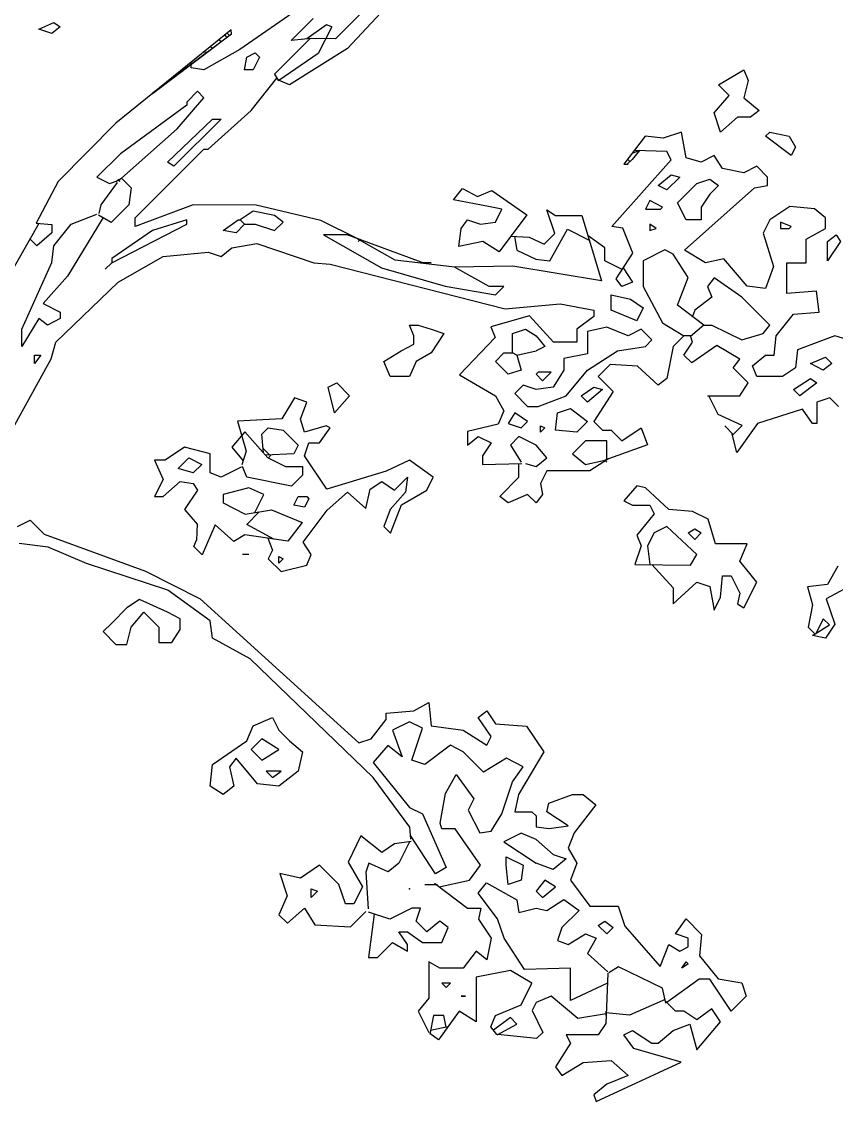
# Model space of a CAD drawing. Header units: millimetres. Extents: x 1211.91 to 1219.54, y 1029.16 to 1038.08.
# Drawn here: x 1216.45 to 1217.454, y 1032.318 to 1033.647 of the extents above; entities that cross this region are included whole.
import ezdxf

# ---------------------------------------------------------------- set-up
doc = ezdxf.new("R2010")
doc.units = ezdxf.units.MM
doc.header["$MEASUREMENT"] = 0
for name, color, linetype in [('Hojas01', 94, 'CONTINUOUS'), ('Hojas02', 62, 'CONTINUOUS'), ('Tronco', 34, 'CONTINUOUS')]:
    doc.layers.add(name, color=color, linetype=linetype)

msp = doc.modelspace()

# ---------------------------------------------------------------- linework, layer by layer
at = {"layer": 'Hojas01', "linetype": 'Continuous'}
for p, q in [((1217.2181, 1033.5061), (1217.192, 1033.4715)), ((1217.2402, 1033.5035), (1217.2181, 1033.5061)), ((1217.2628, 1033.511), (1217.2402, 1033.5035)), ((1217.2684, 1033.4795), (1217.2628, 1033.511)), ((1217.196, 1033.4715), (1217.2019, 1033.4775)), ((1217.2109, 1033.4884), (1217.2019, 1033.4775)), ((1217.2106, 1033.4883), (1217.2032, 1033.4853)), ((1217.2449, 1033.4873), (1217.2055, 1033.4884)), ((1217.2501, 1033.4767), (1217.2449, 1033.4873)), ((1217.287, 1033.4742), (1217.2684, 1033.4795)), ((1217.3029, 1033.4821), (1217.287, 1033.4742)), ((1217.3134, 1033.4663), (1217.3029, 1033.4821)), ((1217.1771, 1033.3949), (1217.2501, 1033.4767)), ((1217.192, 1033.4715), (1217.1973, 1033.4715)), ((1217.1993, 1033.4748), (1217.1973, 1033.4768)), ((1217.3398, 1033.461), (1217.3134, 1033.4663)), ((1217.3557, 1033.4689), (1217.3398, 1033.461)), ((1217.3689, 1033.4557), (1217.3557, 1033.4689)), ((1217.3689, 1033.4451), (1217.3689, 1033.4557)), ((1216.982, 1033.4275), (1216.9932, 1033.4416)), ((1216.9932, 1033.4416), (1217.0117, 1033.4317)), ((1217.0117, 1033.4317), (1217.0294, 1033.4392)), ((1217.0294, 1033.4392), (1217.0724, 1033.4092)), ((1217.2666, 1033.3655), (1217.3529, 1033.4425)), ((1217.3529, 1033.4425), (1217.3689, 1033.4451)), ((1217.0253, 1033.4195), (1216.982, 1033.4275)), ((1217.0415, 1033.4161), (1217.0253, 1033.4195)), ((1217.0336, 1033.4003), (1217.0415, 1033.4161)), ((1217.1067, 1033.3863), (1217.0971, 1033.4152)), ((1217.0971, 1033.4152), (1217.1075, 1033.4082)), ((1217.3961, 1033.4193), (1217.3715, 1033.4029)), ((1217.4266, 1033.4164), (1217.3961, 1033.4193)), ((1217.4402, 1033.4055), (1217.4266, 1033.4164)), ((1216.9914, 1033.3923), (1216.9993, 1033.4029)), ((1216.9993, 1033.4029), (1217.0151, 1033.3976)), ((1217.0151, 1033.3976), (1217.0336, 1033.4003)), ((1217.0724, 1033.4092), (1217.0381, 1033.3638)), ((1217.1075, 1033.4082), (1217.1401, 1033.4082)), ((1217.1401, 1033.4082), (1217.1644, 1033.3279)), ((1217.3715, 1033.4029), (1217.3633, 1033.3865)), ((1217.4402, 1033.3923), (1217.4402, 1033.4055)), ((1216.9886, 1033.3703), (1216.9914, 1033.3923)), ((1217.0937, 1033.3732), (1217.1067, 1033.3863)), ((1217.1007, 1033.3526), (1217.1223, 1033.3916)), ((1217.1223, 1033.3916), (1217.1492, 1033.3781)), ((1217.1906, 1033.3926), (1217.1771, 1033.3949)), ((1217.2028, 1033.362), (1217.1906, 1033.3926)), ((1217.3633, 1033.3865), (1217.3761, 1033.3457)), ((1217.4164, 1033.3791), (1217.4402, 1033.3923)), ((1217.0182, 1033.3762), (1216.9886, 1033.3703)), ((1217.0381, 1033.3638), (1217.0182, 1033.3762)), ((1217.0525, 1033.383), (1217.0753, 1033.3818)), ((1217.0572, 1033.3827), (1217.06, 1033.3658)), ((1217.0753, 1033.3818), (1217.0937, 1033.3732)), ((1217.1682, 1033.3686), (1217.1477, 1033.3834)), ((1217.4164, 1033.3501), (1217.4164, 1033.3791)), ((1217.06, 1033.3658), (1217.0835, 1033.3547)), ((1217.1682, 1033.3527), (1217.1682, 1033.3686)), ((1217.1824, 1033.3304), (1217.2028, 1033.362)), ((1217.2422, 1033.3659), (1217.2158, 1033.3527)), ((1217.2527, 1033.3607), (1217.2422, 1033.3659)), ((1217.2709, 1033.332), (1217.2527, 1033.3607)), ((1217.2923, 1033.3501), (1217.2666, 1033.3655)), ((1217.0835, 1033.3547), (1217.1007, 1033.3526)), ((1217.1899, 1033.3419), (1217.1682, 1033.3527)), ((1217.2158, 1033.3527), (1217.2158, 1033.3211)), ((1217.315, 1033.3551), (1217.2923, 1033.3501)), ((1217.3438, 1033.3212), (1217.315, 1033.3551)), ((1217.3761, 1033.3457), (1217.3662, 1033.3184)), ((1217.3926, 1033.3125), (1217.3926, 1033.3501)), ((1217.3926, 1033.3501), (1217.4164, 1033.3501)), ((1217.1909, 1033.3438), (1217.2026, 1033.3263)), ((1217.2577, 1033.2978), (1217.2709, 1033.332)), ((1217.3029, 1033.3316), (1217.295, 1033.3211)), ((1217.3372, 1033.3079), (1217.3029, 1033.3316)), ((1217.1894, 1033.3211), (1217.1824, 1033.3304)), ((1217.2026, 1033.3263), (1217.1894, 1033.3211)), ((1217.2158, 1033.3211), (1217.2395, 1033.2762)), ((1217.295, 1033.3211), (1217.3002, 1033.3079)), ((1217.3662, 1033.3184), (1217.3438, 1033.3212)), ((1217.3002, 1033.3079), (1217.2791, 1033.292)), ((1217.3715, 1033.2735), (1217.3372, 1033.3079)), ((1217.4293, 1033.3151), (1217.3926, 1033.3125)), ((1217.4322, 1033.2894), (1217.4293, 1033.3151)), ((1217.155, 1033.292), (1217.155, 1033.2841)), ((1217.2902, 1033.2735), (1217.2577, 1033.2978)), ((1217.2791, 1033.292), (1217.2764, 1033.2838)), ((1217.0757, 1033.2848), (1217.0281, 1033.2714)), ((1217.105, 1033.2524), (1217.0757, 1033.2848)), ((1217.155, 1033.2841), (1217.1339, 1033.2683)), ((1217.3794, 1033.2603), (1217.4006, 1033.2867)), ((1217.4006, 1033.2867), (1217.4322, 1033.2894)), ((1217.0281, 1033.2714), (1217.0335, 1033.258)), ((1217.1339, 1033.2683), (1217.1339, 1033.2524)), ((1217.1709, 1033.2709), (1217.1471, 1033.2656)), ((1217.1471, 1033.2656), (1217.1471, 1033.2379)), ((1217.1973, 1033.2603), (1217.1709, 1033.2709)), ((1217.2131, 1033.2683), (1217.1973, 1033.2603)), ((1217.2263, 1033.2551), (1217.2131, 1033.2683)), ((1217.2395, 1033.2762), (1217.2659, 1033.2603)), ((1217.2902, 1033.2735), (1217.2741, 1033.2594)), ((1217.2902, 1033.2735), (1217.3002, 1033.2735)), ((1217.3002, 1033.2735), (1217.3372, 1033.2551)), ((1217.3636, 1033.263), (1217.3715, 1033.2735)), ((1217.0335, 1033.258), (1216.9895, 1033.2123)), ((1217.1339, 1033.2524), (1217.105, 1033.2524)), ((1217.2184, 1033.2471), (1217.2263, 1033.2551)), ((1217.2659, 1033.2603), (1217.2527, 1033.2471)), ((1217.2752, 1033.2603), (1217.2659, 1033.2603)), ((1217.2659, 1033.2366), (1217.2765, 1033.2524)), ((1217.2765, 1033.2524), (1217.2738, 1033.2603)), ((1217.3372, 1033.2551), (1217.3636, 1033.263)), ((1217.3768, 1033.2366), (1217.3794, 1033.2603)), ((1217.4515, 1033.2601), (1217.4057, 1033.2431)), ((1217.4771, 1033.2524), (1217.4515, 1033.2601)), ((1217.1471, 1033.2181), (1217.1841, 1033.2419)), ((1217.1841, 1033.2419), (1217.2184, 1033.2471)), ((1217.2527, 1033.2471), (1217.2448, 1033.2075)), ((1217.3064, 1033.2482), (1217.2757, 1033.2268)), ((1217.3346, 1033.2313), (1217.3064, 1033.2482)), ((1217.4057, 1033.2431), (1217.4032, 1033.2207)), ((1217.1471, 1033.2379), (1217.1181, 1033.2324)), ((1217.1181, 1033.2324), (1217.1181, 1033.2181)), ((1217.1751, 1033.225), (1217.1603, 1033.2102)), ((1217.2085, 1033.2227), (1217.1751, 1033.225)), ((1217.2757, 1033.2268), (1217.2659, 1033.2366)), ((1217.3266, 1033.2207), (1217.3346, 1033.2313)), ((1217.3504, 1033.2234), (1217.3662, 1033.2366)), ((1217.3662, 1033.2366), (1217.3768, 1033.2366)), ((1216.9895, 1033.2123), (1217.0336, 1033.1864)), ((1217.1181, 1033.2181), (1217.1049, 1033.197)), ((1217.1207, 1033.1864), (1217.1471, 1033.2181)), ((1217.2342, 1033.1996), (1217.2085, 1033.2227)), ((1217.3451, 1033.2023), (1217.3266, 1033.2207)), ((1217.3557, 1033.2102), (1217.3504, 1033.2234)), ((1217.4032, 1033.2207), (1217.3874, 1033.2102)), ((1217.0679, 1033.1996), (1217.0574, 1033.1891)), ((1217.0838, 1033.1943), (1217.0679, 1033.1996)), ((1217.1603, 1033.2102), (1217.1788, 1033.1917)), ((1217.2448, 1033.2075), (1217.2342, 1033.1996)), ((1217.3346, 1033.1864), (1217.3451, 1033.2023)), ((1217.3874, 1033.2102), (1217.3557, 1033.2102)), ((1217.0336, 1033.1864), (1217.0442, 1033.1679)), ((1217.0574, 1033.1891), (1217.0732, 1033.1732)), ((1217.1049, 1033.197), (1217.0838, 1033.1943)), ((1217.0864, 1033.1732), (1217.1207, 1033.1864)), ((1217.1788, 1033.1917), (1217.155, 1033.1547)), ((1217.295, 1033.1864), (1217.3346, 1033.1864)), ((1217.3079, 1033.1632), (1217.2967, 1033.1856)), ((1216.786, 1033.1837), (1216.7704, 1033.158)), ((1216.8013, 1033.1785), (1216.786, 1033.1837)), ((1216.7934, 1033.1574), (1216.8013, 1033.1785)), ((1217.0732, 1033.1732), (1217.0864, 1033.1732)), ((1217.4454, 1033.1838), (1217.4296, 1033.1785)), ((1217.4296, 1033.1785), (1217.4296, 1033.1521)), ((1217.456, 1033.1732), (1217.4454, 1033.1838)), ((1217.0442, 1033.1679), (1217.037, 1033.1514)), ((1217.3375, 1033.1497), (1217.3079, 1033.1632)), ((1217.4117, 1033.1698), (1217.3566, 1033.1524)), ((1217.4243, 1033.1521), (1217.4117, 1033.1698)), ((1216.7704, 1033.158), (1216.7161, 1033.1551)), ((1216.7161, 1033.1551), (1216.7266, 1033.118)), ((1216.7461, 1033.1392), (1216.7538, 1033.1468)), ((1216.7538, 1033.1468), (1216.7722, 1033.1442)), ((1216.7986, 1033.1415), (1216.7934, 1033.1574)), ((1216.825, 1033.1495), (1216.7986, 1033.1415)), ((1216.8171, 1033.1283), (1216.8303, 1033.1468)), ((1216.8303, 1033.1468), (1216.825, 1033.1495)), ((1217.037, 1033.1514), (1216.9993, 1033.1425)), ((1217.155, 1033.1547), (1217.1656, 1033.1442)), ((1217.1894, 1033.131), (1217.2131, 1033.1468)), ((1217.2131, 1033.1468), (1217.221, 1033.1258)), ((1217.3161, 1033.1495), (1217.3266, 1033.1389)), ((1217.3256, 1033.1378), (1217.3375, 1033.1497)), ((1217.3566, 1033.1524), (1217.331, 1033.1165)), ((1217.4296, 1033.1521), (1217.4243, 1033.1521)), ((1216.7249, 1033.1421), (1216.7088, 1033.1232)), ((1216.7532, 1033.1101), (1216.7249, 1033.1421)), ((1216.7478, 1033.1162), (1216.7461, 1033.1392)), ((1216.7722, 1033.1442), (1216.7907, 1033.1257)), ((1216.9993, 1033.1425), (1216.9993, 1033.1257)), ((1216.9993, 1033.1257), (1217.0125, 1033.1363)), ((1217.0125, 1033.1363), (1217.0283, 1033.1283)), ((1217.0626, 1033.1363), (1217.0521, 1033.1257)), ((1217.0838, 1033.1257), (1217.0626, 1033.1363)), ((1217.1656, 1033.1442), (1217.1762, 1033.1442)), ((1217.1762, 1033.1442), (1217.1894, 1033.131)), ((1217.331, 1033.1165), (1217.3248, 1033.1408)), ((1216.6508, 1033.1231), (1216.627, 1033.1072)), ((1216.6825, 1033.1151), (1216.6508, 1033.1231)), ((1216.7088, 1033.1232), (1216.7229, 1033.1063)), ((1216.7553, 1033.1136), (1216.7474, 1033.1215)), ((1216.7907, 1033.1257), (1216.7854, 1033.115)), ((1216.7986, 1033.1125), (1216.8039, 1033.1283)), ((1216.8039, 1033.1283), (1216.8171, 1033.1283)), ((1217.0283, 1033.1283), (1217.0178, 1033.1125)), ((1217.0521, 1033.1257), (1217.0653, 1033.1046)), ((1217.097, 1033.1099), (1217.0838, 1033.1257)), ((1217.1445, 1033.131), (1217.1286, 1033.1151)), ((1217.1709, 1033.131), (1217.1445, 1033.131)), ((1217.221, 1033.1258), (1217.1682, 1033.1072)), ((1217.1709, 1033.1083), (1217.1709, 1033.131)), ((1216.627, 1033.1072), (1216.6138, 1033.1072)), ((1216.6138, 1033.1072), (1216.6244, 1033.0835)), ((1216.6825, 1033.0914), (1216.6825, 1033.1151)), ((1216.7266, 1033.118), (1216.7213, 1033.1012)), ((1216.7854, 1033.115), (1216.7503, 1033.1134)), ((1216.7576, 1033.1137), (1216.7536, 1033.1097)), ((1216.7538, 1033.1099), (1216.7749, 1033.0993)), ((1216.826, 1033.0715), (1216.7986, 1033.1125)), ((1216.928, 1033.1072), (1216.8991, 1033.0935)), ((1216.957, 1033.0861), (1216.928, 1033.1072)), ((1217.0178, 1033.1125), (1217.0178, 1033.1017)), ((1217.0838, 1033.0993), (1217.097, 1033.1099)), ((1217.1286, 1033.1151), (1217.1445, 1033.1019)), ((1217.1445, 1033.1019), (1217.1682, 1033.1072)), ((1217.173, 1033.1089), (1217.15, 1033.094)), ((1217.1709, 1033.1046), (1217.1682, 1033.1072)), ((1216.7205, 1033.0985), (1216.6957, 1033.0861)), ((1216.7274, 1033.086), (1216.7221, 1033.0993)), ((1216.7749, 1033.0993), (1216.796, 1033.0993)), ((1216.796, 1033.0993), (1216.796, 1033.0887)), ((1216.8991, 1033.0935), (1216.826, 1033.0715)), ((1217.0178, 1033.1017), (1217.0663, 1033.1029)), ((1217.0626, 1033.0861), (1217.0626, 1033.1029)), ((1217.0708, 1033.103), (1217.0838, 1033.0993)), ((1217.097, 1033.094), (1217.089, 1033.0782)), ((1217.15, 1033.094), (1217.097, 1033.094)), ((1216.6244, 1033.0835), (1216.6138, 1033.0623)), ((1216.6244, 1033.0623), (1216.6455, 1033.0808)), ((1216.6455, 1033.0808), (1216.6614, 1033.0782)), ((1216.6957, 1033.0861), (1216.6825, 1033.0914)), ((1216.7825, 1033.0753), (1216.7274, 1033.086)), ((1216.796, 1033.0887), (1216.7825, 1033.0753)), ((1216.8794, 1033.0713), (1216.8937, 1033.0808)), ((1216.8937, 1033.0808), (1216.9095, 1033.0703)), ((1216.9095, 1033.0703), (1216.9254, 1033.0861)), ((1216.9254, 1033.0861), (1216.9227, 1033.0676)), ((1216.9491, 1033.0703), (1216.957, 1033.0861)), ((1217.0389, 1033.0623), (1217.0626, 1033.0861)), ((1216.6666, 1033.0703), (1216.6508, 1033.0465)), ((1216.6614, 1033.0782), (1216.6666, 1033.0703)), ((1216.73, 1033.0729), (1216.6983, 1033.065)), ((1216.7485, 1033.065), (1216.73, 1033.0729)), ((1216.8265, 1033.0454), (1216.8514, 1033.0676)), ((1216.8514, 1033.0676), (1216.8741, 1033.0477)), ((1216.8741, 1033.0477), (1216.8794, 1033.0713)), ((1216.9227, 1033.0676), (1216.9042, 1033.0465)), ((1216.918, 1033.0522), (1216.9491, 1033.0703)), ((1217.089, 1033.0782), (1217.0917, 1033.065)), ((1217.2078, 1033.0755), (1217.192, 1033.0571)), ((1217.2184, 1033.0729), (1217.2078, 1033.0755)), ((1217.2474, 1033.0465), (1217.2184, 1033.0729)), ((1216.6138, 1033.0623), (1216.6244, 1033.0623)), ((1216.6983, 1033.065), (1216.6983, 1033.0544)), ((1216.6983, 1033.0544), (1216.7256, 1033.0408)), ((1216.7373, 1033.0425), (1216.7485, 1033.065)), ((1216.9045, 1033.0172), (1216.918, 1033.0522)), ((1217.0494, 1033.0544), (1217.0389, 1033.0623)), ((1217.0732, 1033.065), (1217.0494, 1033.0544)), ((1217.0838, 1033.0544), (1217.0732, 1033.065)), ((1217.0917, 1033.065), (1217.0838, 1033.0544)), ((1217.192, 1033.0571), (1217.2026, 1033.0518)), ((1216.6508, 1033.0465), (1216.6664, 1033.0283)), ((1216.7256, 1033.0408), (1216.7577, 1033.0458)), ((1216.7274, 1033.028), (1216.7428, 1033.0435)), ((1216.7577, 1033.0458), (1216.7956, 1033.0303)), ((1216.7967, 1033.006), (1216.8265, 1033.0454)), ((1216.9042, 1033.0465), (1216.8963, 1033.0254)), ((1217.2026, 1033.0518), (1217.2237, 1033.0518)), ((1217.229, 1033.0412), (1217.2078, 1033.0148)), ((1217.2237, 1033.0518), (1217.229, 1033.0412)), ((1217.2765, 1033.0439), (1217.2474, 1033.0465)), ((1217.2955, 1033.0344), (1217.2765, 1033.0439)), ((1216.6664, 1033.0283), (1216.6655, 1033.0086)), ((1216.6884, 1033.0275), (1216.6723, 1032.9907)), ((1216.7115, 1033.0069), (1216.6884, 1033.0275)), ((1216.7606, 1033.0099), (1216.7274, 1033.028)), ((1216.7956, 1033.0303), (1216.7779, 1033.0074)), ((1217.3046, 1033.0043), (1217.2955, 1033.0344)), ((1216.725, 1033.015), (1216.7115, 1033.0069)), ((1216.7779, 1033.0074), (1216.725, 1033.015)), ((1216.8963, 1033.0254), (1216.9045, 1033.0172)), ((1217.2078, 1033.0148), (1217.2131, 1033.0016)), ((1217.229, 1033.0175), (1217.221, 1033.0016)), ((1217.2448, 1033.0254), (1217.229, 1033.0175)), ((1217.2818, 1032.9911), (1217.2448, 1033.0254)), ((1216.6623, 1033.0007), (1216.6655, 1033.0086)), ((1216.6723, 1032.9907), (1216.6623, 1033.0007)), ((1216.7532, 1033.011), (1216.759, 1032.9963)), ((1216.8066, 1032.9911), (1216.7967, 1033.006)), ((1217.2131, 1033.0016), (1217.2055, 1032.9788)), ((1217.221, 1033.0016), (1217.2239, 1032.9785)), ((1217.3438, 1033.0043), (1217.3046, 1033.0043)), ((1217.3348, 1032.9829), (1217.3438, 1033.0043)), ((1216.759, 1032.9963), (1216.7538, 1032.9858)), ((1216.7538, 1032.9858), (1216.7696, 1032.9699)), ((1216.8013, 1032.9779), (1216.8066, 1032.9911)), ((1217.2738, 1032.9779), (1217.2818, 1032.9911)), ((1216.7696, 1032.9699), (1216.8013, 1032.9779)), ((1217.2055, 1032.9788), (1217.2738, 1032.9779)), ((1217.2263, 1032.9785), (1217.2527, 1032.95)), ((1217.3557, 1032.9567), (1217.3348, 1032.9829)), ((1217.4552, 1032.9765), (1217.4428, 1032.9541)), ((1217.3108, 1032.9383), (1217.3134, 1032.9647)), ((1217.3134, 1032.9647), (1217.324, 1032.9647)), ((1217.324, 1032.9647), (1217.3346, 1032.9435)), ((1217.2527, 1032.9303), (1217.2818, 1032.9567)), ((1217.2527, 1032.95), (1217.2527, 1032.9303)), ((1217.2818, 1032.9567), (1217.2976, 1032.9515)), ((1217.2976, 1032.9515), (1217.3029, 1032.9224)), ((1217.3398, 1032.9251), (1217.3557, 1032.9567)), ((1217.4428, 1032.9541), (1217.4179, 1032.9513)), ((1217.4179, 1032.9513), (1217.4241, 1032.9289)), ((1217.4692, 1032.9515), (1217.4412, 1032.9362)), ((1217.3029, 1032.9224), (1217.3108, 1032.9383)), ((1217.3346, 1032.9435), (1217.3319, 1032.9303)), ((1217.4412, 1032.9362), (1217.4516, 1032.9053)), ((1217.3319, 1032.9303), (1217.3398, 1032.9251)), ((1217.4241, 1032.9289), (1217.419, 1032.9013)), ((1217.4375, 1032.9119), (1217.4287, 1032.8942)), ((1217.445, 1032.9043), (1217.4375, 1032.9119)), ((1217.419, 1032.9013), (1217.4271, 1032.8933)), ((1217.4241, 1032.8913), (1217.445, 1032.9043)), ((1217.4516, 1032.9053), (1217.4402, 1032.8881)), ((1217.4402, 1032.8881), (1217.4241, 1032.8913)), ((1216.9333, 1032.7983), (1216.9518, 1032.8089)), ((1216.9518, 1032.8089), (1216.9544, 1032.7799)), ((1216.899, 1032.7957), (1216.9333, 1032.7983)), ((1216.899, 1032.7878), (1216.899, 1032.7957)), ((1217.0125, 1032.7904), (1217.023, 1032.7983)), ((1217.0283, 1032.7667), (1217.0125, 1032.7904)), ((1217.023, 1032.7983), (1217.0336, 1032.7825)), ((1216.928, 1032.7851), (1216.9069, 1032.7746)), ((1216.9069, 1032.7746), (1216.9188, 1032.742)), ((1216.9438, 1032.7772), (1216.928, 1032.7851)), ((1216.9306, 1032.7376), (1216.9438, 1032.7772)), ((1216.9544, 1032.7799), (1216.994, 1032.7746)), ((1216.994, 1032.7746), (1217.023, 1032.7561)), ((1217.0336, 1032.7825), (1217.0719, 1032.7797)), ((1217.0719, 1032.7797), (1217.0933, 1032.7479)), ((1217.023, 1032.7561), (1217.0283, 1032.7667)), ((1216.9188, 1032.742), (1216.9012, 1032.7557)), ((1216.9782, 1032.7561), (1216.9465, 1032.7323)), ((1216.994, 1032.7482), (1216.9782, 1032.7561)), ((1217.0191, 1032.7231), (1216.994, 1032.7482)), ((1217.0933, 1032.7479), (1217.0621, 1032.6955)), ((1216.9465, 1032.7323), (1216.9306, 1032.7376)), ((1217.0471, 1032.7401), (1217.0191, 1032.7231)), ((1217.0679, 1032.7297), (1217.0471, 1032.7401)), ((1216.9721, 1032.6968), (1216.9853, 1032.7202)), ((1216.9853, 1032.7202), (1217.0072, 1032.6901)), ((1217.0547, 1032.7112), (1217.0679, 1032.7297)), ((1217.0415, 1032.6716), (1217.0547, 1032.7112)), ((1216.9654, 1032.66), (1216.9721, 1032.6968)), ((1217.0621, 1032.6955), (1217.0574, 1032.6743)), ((1217.0996, 1032.6848), (1217.1286, 1032.6954)), ((1217.1286, 1032.6954), (1217.1418, 1032.6954)), ((1217.1418, 1032.6954), (1217.1573, 1032.6826)), ((1217.0072, 1032.6901), (1217.0001, 1032.676)), ((1217.097, 1032.6743), (1217.0996, 1032.6848)), ((1217.1573, 1032.6826), (1217.1308, 1032.6483)), ((1217.0001, 1032.676), (1217.0146, 1032.6483)), ((1217.0283, 1032.6505), (1217.0415, 1032.6716)), ((1217.0574, 1032.6743), (1217.0785, 1032.6743)), ((1217.0785, 1032.6743), (1217.0838, 1032.669)), ((1217.0838, 1032.669), (1217.0838, 1032.6558)), ((1217.1231, 1032.6568), (1217.097, 1032.6743)), ((1216.9676, 1032.6531), (1216.9654, 1032.66)), ((1216.984, 1032.6531), (1216.9676, 1032.6531)), ((1217.0154, 1032.6085), (1216.984, 1032.6531)), ((1217.0838, 1032.6558), (1217.0999, 1032.6538)), ((1217.0999, 1032.6538), (1217.1231, 1032.6568)), ((1216.8679, 1032.6447), (1216.8524, 1032.6121)), ((1216.8937, 1032.6241), (1216.8679, 1032.6447)), ((1217.0146, 1032.6483), (1217.0283, 1032.6505)), ((1217.1308, 1032.6483), (1217.1234, 1032.6294)), ((1216.9095, 1032.6347), (1216.8937, 1032.6241)), ((1216.9299, 1032.6376), (1216.9095, 1032.6347)), ((1216.928, 1032.6373), (1216.9148, 1032.6109)), ((1217.1234, 1032.6294), (1217.1339, 1032.6109)), ((1216.8171, 1032.6083), (1216.7934, 1032.5924)), ((1216.8409, 1032.5845), (1216.8171, 1032.6083)), ((1216.8524, 1032.6121), (1216.8699, 1032.5819)), ((1216.8778, 1032.6109), (1216.8741, 1032.5999)), ((1216.8741, 1032.5999), (1216.8771, 1032.5547)), ((1216.9016, 1032.6003), (1216.8778, 1032.6109)), ((1216.9148, 1032.6109), (1216.9016, 1032.6003)), ((1217.0019, 1032.5898), (1217.0154, 1032.6085)), ((1217.1339, 1032.6109), (1217.126, 1032.5898)), ((1216.7934, 1032.5924), (1216.7679, 1032.5981)), ((1216.7679, 1032.5981), (1216.7771, 1032.5705)), ((1216.9644, 1032.5817), (1217.0019, 1032.5898)), ((1217.0125, 1032.5739), (1217.0228, 1032.5867)), ((1217.0228, 1032.5867), (1217.06, 1032.5659)), ((1217.126, 1032.5898), (1217.1498, 1032.5581)), ((1216.8488, 1032.5607), (1216.8409, 1032.5845)), ((1216.8699, 1032.5819), (1216.8594, 1032.5607)), ((1216.9465, 1032.5845), (1216.9623, 1032.5845)), ((1216.9586, 1032.5861), (1216.9994, 1032.5555)), ((1217.0362, 1032.5423), (1217.0125, 1032.5739)), ((1216.7771, 1032.5705), (1216.767, 1032.5475)), ((1216.8594, 1032.5607), (1216.8488, 1032.5607)), ((1217.06, 1032.5659), (1217.0626, 1032.5502)), ((1217.097, 1032.5528), (1217.1181, 1032.566)), ((1217.1181, 1032.566), (1217.1366, 1032.5528)), ((1216.767, 1032.5475), (1216.7775, 1032.537)), ((1216.7775, 1032.537), (1216.7986, 1032.5555)), ((1216.7986, 1032.5555), (1216.8114, 1032.535)), ((1216.855, 1032.5326), (1216.874, 1032.5516)), ((1216.8844, 1032.5482), (1216.8772, 1032.4947)), ((1216.9035, 1032.5419), (1216.8773, 1032.5506)), ((1216.9306, 1032.5555), (1216.9035, 1032.5419)), ((1216.9412, 1032.5555), (1216.9306, 1032.5555)), ((1216.9359, 1032.5396), (1216.9412, 1032.5555)), ((1216.9994, 1032.5555), (1217.0158, 1032.5555)), ((1217.0158, 1032.5555), (1217.0127, 1032.5419)), ((1217.0626, 1032.5502), (1217.0838, 1032.5555)), ((1217.0838, 1032.5555), (1217.097, 1032.5528)), ((1217.1366, 1032.5528), (1217.1154, 1032.5317)), ((1217.1498, 1032.5581), (1217.1847, 1032.5581)), ((1217.1847, 1032.5581), (1217.1929, 1032.5333)), ((1216.8114, 1032.535), (1216.855, 1032.5326)), ((1216.9491, 1032.5264), (1216.9359, 1032.5396)), ((1216.965, 1032.5396), (1216.9491, 1032.5264)), ((1216.9755, 1032.5317), (1216.965, 1032.5396)), ((1217.0127, 1032.5419), (1217.0283, 1032.5185)), ((1217.0443, 1032.5186), (1217.0362, 1032.5423)), ((1217.2554, 1032.5238), (1217.2686, 1032.5423)), ((1217.2686, 1032.5423), (1217.2876, 1032.5233)), ((1216.9254, 1032.5106), (1216.9148, 1032.5264)), ((1216.9148, 1032.5264), (1216.9254, 1032.5264)), ((1216.9254, 1032.5264), (1216.9438, 1032.5132)), ((1216.9676, 1032.5132), (1216.9755, 1032.5317)), ((1217.1154, 1032.5317), (1217.1102, 1032.5159)), ((1217.1234, 1032.5106), (1217.1445, 1032.5238)), ((1217.1445, 1032.5238), (1217.1577, 1032.5185)), ((1217.1929, 1032.5333), (1217.2366, 1032.4835)), ((1217.2712, 1032.5185), (1217.2554, 1032.5238)), ((1217.2876, 1032.5233), (1217.2848, 1032.497)), ((1216.8884, 1032.4947), (1216.9069, 1032.5132)), ((1216.9069, 1032.5132), (1216.9254, 1032.5027)), ((1216.9254, 1032.5027), (1216.9254, 1032.5106)), ((1216.9438, 1032.5132), (1216.9676, 1032.5132)), ((1217.0283, 1032.5185), (1217.023, 1032.4921)), ((1217.0694, 1032.4798), (1217.0443, 1032.5186)), ((1217.1102, 1032.5159), (1217.1234, 1032.5106)), ((1217.1577, 1032.5185), (1217.1469, 1032.4996)), ((1217.2366, 1032.4835), (1217.2474, 1032.5106)), ((1217.2474, 1032.5106), (1217.2606, 1032.5027)), ((1217.2606, 1032.5027), (1217.2712, 1032.5079)), ((1217.2712, 1032.5079), (1217.2712, 1032.5185)), ((1216.8772, 1032.4947), (1216.8884, 1032.4947)), ((1217.0098, 1032.5027), (1216.994, 1032.4815)), ((1217.023, 1032.4921), (1217.0098, 1032.5027)), ((1217.1469, 1032.4996), (1217.1722, 1032.4771)), ((1217.2848, 1032.497), (1217.3079, 1032.4686)), ((1216.965, 1032.4815), (1216.9518, 1032.4895)), ((1216.9518, 1032.4895), (1216.9518, 1032.4446)), ((1216.994, 1032.4815), (1216.965, 1032.4815)), ((1217.126, 1032.4815), (1217.0694, 1032.4798)), ((1217.126, 1032.4417), (1217.126, 1032.4815)), ((1217.1851, 1032.4833), (1217.1733, 1032.4761)), ((1217.2394, 1032.457), (1217.1851, 1032.4833)), ((1217.0522, 1032.4788), (1217.0098, 1032.4707)), ((1217.0098, 1032.4707), (1217.0098, 1032.4155)), ((1217.0785, 1032.4631), (1217.0522, 1032.4788)), ((1217.1721, 1032.4755), (1217.1697, 1032.4137)), ((1217.2844, 1032.4683), (1217.2448, 1032.4393)), ((1217.2976, 1032.4683), (1217.2844, 1032.4683)), ((1217.324, 1032.4287), (1217.2976, 1032.4683)), ((1217.3079, 1032.4686), (1217.3371, 1032.4636)), ((1217.0653, 1032.4367), (1217.0785, 1032.4631)), ((1217.1717, 1032.4631), (1217.126, 1032.4417)), ((1217.2437, 1032.4385), (1217.2394, 1032.457)), ((1217.3371, 1032.4636), (1217.3425, 1032.4472)), ((1216.9518, 1032.4446), (1216.9386, 1032.4287)), ((1217.1022, 1032.4472), (1217.0838, 1032.4393)), ((1217.1352, 1032.4198), (1217.1022, 1032.4472)), ((1217.2427, 1032.4431), (1217.1989, 1032.4236)), ((1217.2554, 1032.4287), (1217.2432, 1032.4409)), ((1217.3425, 1032.4472), (1217.324, 1032.4287)), ((1216.9386, 1032.4287), (1216.9518, 1032.4023)), ((1216.9891, 1032.4285), (1216.9634, 1032.3936)), ((1217.0098, 1032.4155), (1216.9891, 1032.4285)), ((1217.0336, 1032.4235), (1217.0653, 1032.4367)), ((1217.0838, 1032.4393), (1217.0789, 1032.4295)), ((1217.0789, 1032.4295), (1217.0919, 1032.4026)), ((1217.1701, 1032.4235), (1217.1702, 1032.4287)), ((1217.2659, 1032.4287), (1217.2554, 1032.4287)), ((1217.2818, 1032.4182), (1217.2659, 1032.4287)), ((1217.3002, 1032.4314), (1217.2818, 1032.4182)), ((1217.3108, 1032.4155), (1217.3002, 1032.4314)), ((1216.9573, 1032.4235), (1216.9527, 1032.4004)), ((1216.9702, 1032.4235), (1216.9573, 1032.4235)), ((1216.9731, 1032.4092), (1216.9702, 1032.4235)), ((1217.0281, 1032.4096), (1217.0336, 1032.4235)), ((1217.0521, 1032.4208), (1217.0314, 1032.4052)), ((1217.06, 1032.4129), (1217.0521, 1032.4208)), ((1217.1701, 1032.4253), (1217.1352, 1032.4198)), ((1217.1989, 1032.4236), (1217.1702, 1032.4265)), ((1217.2816, 1032.3811), (1217.3108, 1032.4155)), ((1216.9634, 1032.3936), (1216.953, 1032.4014)), ((1216.9751, 1032.4096), (1216.9536, 1032.405)), ((1217.0353, 1032.4001), (1217.0281, 1032.4096)), ((1217.0358, 1032.3994), (1217.06, 1032.4129)), ((1217.0919, 1032.4026), (1217.0843, 1032.395)), ((1217.1697, 1032.4137), (1217.1603, 1032.3997)), ((1217.192, 1032.3997), (1217.2026, 1032.405)), ((1217.2026, 1032.405), (1217.2263, 1032.3891)), ((1217.2342, 1032.3891), (1217.2527, 1032.405)), ((1217.2527, 1032.405), (1217.2731, 1032.4126)), ((1217.2731, 1032.4126), (1217.2816, 1032.3811)), ((1217.0843, 1032.395), (1217.0366, 1032.4)), ((1217.126, 1032.3891), (1217.1075, 1032.3601)), ((1217.1603, 1032.3997), (1217.1207, 1032.3997)), ((1217.1207, 1032.3997), (1217.126, 1032.3891)), ((1217.2041, 1032.3828), (1217.192, 1032.3997)), ((1217.2263, 1032.3891), (1217.2342, 1032.3891)), ((1217.2625, 1032.3659), (1217.2041, 1032.3828)), ((1217.1154, 1032.3495), (1217.1418, 1032.3654)), ((1217.1418, 1032.3654), (1217.1762, 1032.368)), ((1217.1578, 1032.3176), (1217.2625, 1032.3659)), ((1217.1762, 1032.368), (1217.1973, 1032.3495)), ((1217.1075, 1032.3601), (1217.1154, 1032.3495)), ((1217.1973, 1032.3495), (1217.1709, 1032.339)), ((1217.1709, 1032.339), (1217.155, 1032.3258)), ((1217.155, 1032.3258), (1217.1578, 1032.3176))]:
    msp.add_line(p, q, dxfattribs=at)
at = {"layer": 'Hojas02', "linetype": 'Continuous'}
for p, q in [((1216.4713, 1033.6379), (1216.4898, 1033.6458)), ((1216.4871, 1033.6326), (1216.4713, 1033.6379)), ((1216.4977, 1033.6405), (1216.4871, 1033.6326)), ((1216.4898, 1033.6458), (1216.4977, 1033.6405)), ((1217.3082, 1033.5692), (1217.3398, 1033.5877)), ((1217.3398, 1033.5877), (1217.3451, 1033.5745)), ((1217.3451, 1033.5745), (1217.3398, 1033.5534)), ((1217.3214, 1033.556), (1217.3082, 1033.5692)), ((1217.3029, 1033.5349), (1217.3214, 1033.556)), ((1217.3398, 1033.5534), (1217.3583, 1033.5375)), ((1217.3108, 1033.5111), (1217.3029, 1033.5349)), ((1217.3583, 1033.5375), (1217.3478, 1033.5296)), ((1217.3319, 1033.5296), (1217.3108, 1033.5111)), ((1217.3478, 1033.5296), (1217.3319, 1033.5296)), ((1217.3662, 1033.5059), (1217.3715, 1033.5111)), ((1217.3979, 1033.4821), (1217.3662, 1033.5059)), ((1217.3715, 1033.5111), (1217.3953, 1033.5059)), ((1217.3953, 1033.5059), (1217.4032, 1033.4927)), ((1217.4032, 1033.4927), (1217.3979, 1033.4821)), ((1217.2342, 1033.4451), (1217.2501, 1033.4583)), ((1217.2606, 1033.4557), (1217.2448, 1033.4399)), ((1217.2501, 1033.4583), (1217.2606, 1033.4557)), ((1217.2818, 1033.4478), (1217.2976, 1033.4531)), ((1217.2976, 1033.4531), (1217.3082, 1033.4451)), ((1217.2448, 1033.4399), (1217.2342, 1033.4451)), ((1217.258, 1033.424), (1217.2818, 1033.4478)), ((1217.3082, 1033.4451), (1217.2976, 1033.4346)), ((1217.2237, 1033.4267), (1217.2184, 1033.4161)), ((1217.2395, 1033.4187), (1217.2237, 1033.4267)), ((1217.2976, 1033.4346), (1217.287, 1033.4187)), ((1217.2184, 1033.4161), (1217.2369, 1033.4161)), ((1217.2369, 1033.4161), (1217.2395, 1033.4187)), ((1217.2686, 1033.4029), (1217.258, 1033.424)), ((1217.287, 1033.4187), (1217.287, 1033.4029)), ((1217.287, 1033.4029), (1217.2686, 1033.4029)), ((1217.3979, 1033.395), (1217.3847, 1033.4003)), ((1217.3847, 1033.4003), (1217.3847, 1033.3923)), ((1217.2316, 1033.3923), (1217.2237, 1033.3976)), ((1217.2237, 1033.3976), (1217.2237, 1033.3897)), ((1217.2237, 1033.3897), (1217.2316, 1033.3923)), ((1217.3847, 1033.3923), (1217.3953, 1033.3923)), ((1217.3953, 1033.3923), (1217.3979, 1033.395)), ((1217.4428, 1033.3765), (1217.4534, 1033.3844)), ((1217.4534, 1033.3844), (1217.4586, 1033.3765)), ((1217.4586, 1033.3765), (1217.4428, 1033.3527)), ((1217.4428, 1033.3527), (1217.4428, 1033.3765)), ((1216.9544, 1033.3501), (1216.9438, 1033.3501)), ((1217.1762, 1033.292), (1217.1762, 1033.3105)), ((1217.1762, 1033.3105), (1217.1999, 1033.3052)), ((1217.1999, 1033.3052), (1217.2158, 1033.2947)), ((1217.2078, 1033.2788), (1217.1762, 1033.292)), ((1217.2158, 1033.2947), (1217.2078, 1033.2788)), ((1216.9333, 1033.2603), (1216.928, 1033.2735)), ((1216.928, 1033.2735), (1216.9386, 1033.2735)), ((1216.9386, 1033.2735), (1216.9544, 1033.2683)), ((1216.9544, 1033.2683), (1216.9702, 1033.263)), ((1217.0547, 1033.263), (1217.0706, 1033.2683)), ((1217.0706, 1033.2683), (1217.0838, 1033.2603)), ((1216.9333, 1033.2498), (1216.9333, 1033.2603)), ((1216.9702, 1033.263), (1216.9544, 1033.2392)), ((1217.0547, 1033.2498), (1217.0547, 1033.263)), ((1217.0838, 1033.2603), (1217.0943, 1033.2471)), ((1216.8963, 1033.2287), (1216.9174, 1033.2419)), ((1216.9174, 1033.2419), (1216.9333, 1033.2498)), ((1216.9544, 1033.2392), (1216.9359, 1033.2287)), ((1217.0336, 1033.2287), (1217.0442, 1033.2392)), ((1217.0442, 1033.2392), (1217.0547, 1033.2392)), ((1217.0547, 1033.2392), (1217.0547, 1033.2498)), ((1217.06, 1033.2366), (1217.0547, 1033.2392)), ((1217.06, 1033.2366), (1217.0838, 1033.2419)), ((1217.0943, 1033.2471), (1217.0838, 1033.2419)), ((1216.9042, 1033.2102), (1216.8963, 1033.2287)), ((1216.9359, 1033.2287), (1216.928, 1033.2102)), ((1217.0494, 1033.2128), (1217.0336, 1033.2287)), ((1217.06, 1033.2366), (1217.0653, 1033.2181)), ((1217.4217, 1033.226), (1217.4402, 1033.2339)), ((1217.4375, 1033.2181), (1217.4217, 1033.226)), ((1217.4481, 1033.226), (1217.4375, 1033.2181)), ((1217.4402, 1033.2339), (1217.4481, 1033.226)), ((1217.0653, 1033.2181), (1217.0494, 1033.2128)), ((1217.0864, 1033.2155), (1217.0838, 1033.2128)), ((1217.0838, 1033.2128), (1217.0917, 1033.2049)), ((1217.1022, 1033.2155), (1217.0864, 1033.2155)), ((1217.0917, 1033.2049), (1217.1022, 1033.2155)), ((1216.8277, 1033.197), (1216.8382, 1033.2023)), ((1216.8382, 1033.2023), (1216.8541, 1033.1864)), ((1216.928, 1033.2102), (1216.9042, 1033.2102)), ((1217.4006, 1033.1943), (1217.4217, 1033.2075)), ((1217.4296, 1033.2023), (1217.4085, 1033.1864)), ((1217.4217, 1033.2075), (1217.4296, 1033.2023)), ((1216.8356, 1033.1653), (1216.8277, 1033.197)), ((1216.8541, 1033.1864), (1216.8356, 1033.1653)), ((1217.1392, 1033.1864), (1217.155, 1033.197)), ((1217.1471, 1033.1785), (1217.1392, 1033.1864)), ((1217.1656, 1033.1943), (1217.1471, 1033.1785)), ((1217.155, 1033.197), (1217.1656, 1033.1943)), ((1217.4085, 1033.1864), (1217.4006, 1033.1943)), ((1217.0574, 1033.1653), (1217.0494, 1033.1521)), ((1217.0732, 1033.1547), (1217.0574, 1033.1653)), ((1217.1075, 1033.1442), (1217.1102, 1033.1653)), ((1217.1102, 1033.1653), (1217.126, 1033.1706)), ((1217.126, 1033.1706), (1217.1471, 1033.1547)), ((1217.0494, 1033.1521), (1217.0653, 1033.1468)), ((1217.0653, 1033.1468), (1217.0732, 1033.1547)), ((1217.089, 1033.1415), (1217.089, 1033.1495)), ((1217.089, 1033.1495), (1217.0943, 1033.1468)), ((1217.0943, 1033.1468), (1217.089, 1033.1415)), ((1217.1471, 1033.1547), (1217.1339, 1033.1415)), ((1217.1339, 1033.1415), (1217.1075, 1033.1442)), ((1216.6429, 1033.0967), (1216.6561, 1033.1099)), ((1216.6561, 1033.1099), (1216.6719, 1033.1019)), ((1216.6614, 1033.0914), (1216.6429, 1033.0967)), ((1216.6719, 1033.1019), (1216.6614, 1033.0914)), ((1216.7854, 1033.0518), (1216.7907, 1033.0623)), ((1216.7907, 1033.0623), (1216.8013, 1033.0623)), ((1216.8039, 1033.0597), (1216.7986, 1033.0491)), ((1216.8013, 1033.0623), (1216.8039, 1033.0597)), ((1216.7986, 1033.0491), (1216.7854, 1033.0518)), ((1217.2712, 1033.0175), (1217.2791, 1033.0227)), ((1217.2791, 1033.0095), (1217.2712, 1033.0175)), ((1217.2791, 1033.0227), (1217.287, 1033.0175)), ((1217.287, 1033.0175), (1217.2791, 1033.0095)), ((1216.73, 1032.9911), (1216.7221, 1032.9911)), ((1216.767, 1032.9805), (1216.767, 1032.9884)), ((1216.767, 1032.9884), (1216.7722, 1032.9858)), ((1216.7722, 1032.9858), (1216.767, 1032.9805)), ((1216.5954, 1032.9356), (1216.5795, 1032.9251)), ((1216.6297, 1032.9198), (1216.5954, 1032.9356)), ((1216.5795, 1032.9251), (1216.561, 1032.9066)), ((1216.5848, 1032.9013), (1216.6006, 1032.9198)), ((1216.6006, 1032.9198), (1216.6191, 1032.9013)), ((1216.6455, 1032.9119), (1216.6297, 1032.9198)), ((1216.561, 1032.9066), (1216.5505, 1032.896)), ((1216.6455, 1032.8987), (1216.6455, 1032.9119)), ((1216.5505, 1032.896), (1216.5663, 1032.8802)), ((1216.5795, 1032.8802), (1216.5848, 1032.9013)), ((1216.6191, 1032.9013), (1216.6191, 1032.8828)), ((1216.635, 1032.8828), (1216.6455, 1032.8987)), ((1216.5663, 1032.8802), (1216.5795, 1032.8802)), ((1216.6191, 1032.8828), (1216.635, 1032.8828)), ((1216.7353, 1032.7799), (1216.759, 1032.7904)), ((1216.759, 1032.7904), (1216.767, 1032.7746)), ((1216.7274, 1032.7614), (1216.7353, 1032.7799)), ((1216.767, 1032.7746), (1216.7802, 1032.7614)), ((1216.6851, 1032.7323), (1216.7274, 1032.7614)), ((1216.7458, 1032.764), (1216.7326, 1032.7508)), ((1216.767, 1032.7508), (1216.7458, 1032.764)), ((1216.7802, 1032.7614), (1216.796, 1032.7482)), ((1216.7326, 1032.7508), (1216.7458, 1032.7376)), ((1216.7458, 1032.7376), (1216.767, 1032.7508)), ((1216.796, 1032.7482), (1216.7907, 1032.7244)), ((1216.7142, 1032.7403), (1216.7062, 1032.7297)), ((1216.7406, 1032.7086), (1216.7142, 1032.7403)), ((1216.6825, 1032.7059), (1216.6851, 1032.7323)), ((1216.7062, 1032.7297), (1216.7115, 1032.7059)), ((1216.7696, 1032.7244), (1216.7511, 1032.7244)), ((1216.7511, 1032.7244), (1216.759, 1032.7165)), ((1216.759, 1032.7165), (1216.7696, 1032.7244)), ((1216.7907, 1032.7244), (1216.767, 1032.7059)), ((1216.767, 1032.7059), (1216.7406, 1032.7086)), ((1216.6983, 1032.6954), (1216.6825, 1032.7059)), ((1216.7115, 1032.7059), (1216.6983, 1032.6954)), ((1217.0653, 1032.6479), (1217.0442, 1032.6373)), ((1217.0838, 1032.6399), (1217.0653, 1032.6479)), ((1217.0838, 1032.6399), (1217.1049, 1032.6215)), ((1217.0442, 1032.6373), (1217.0838, 1032.6109)), ((1217.0468, 1032.6083), (1217.0468, 1032.6188)), ((1217.0468, 1032.6188), (1217.0679, 1032.6083)), ((1217.1049, 1032.6215), (1217.1207, 1032.6162)), ((1217.1207, 1032.6162), (1217.1049, 1032.603)), ((1217.0494, 1032.5845), (1217.0468, 1032.6083)), ((1217.0679, 1032.6083), (1217.0653, 1032.5898)), ((1217.1049, 1032.603), (1217.0838, 1032.6109)), ((1217.0653, 1032.5898), (1217.0494, 1032.5845)), ((1217.0943, 1032.5898), (1217.0838, 1032.5766)), ((1217.1075, 1032.5819), (1217.0943, 1032.5898)), ((1216.8066, 1032.5687), (1216.8066, 1032.5792)), ((1216.8066, 1032.5792), (1216.8145, 1032.5766)), ((1216.8145, 1032.5766), (1216.8066, 1032.5687)), ((1217.0838, 1032.5766), (1217.0917, 1032.5687)), ((1217.0917, 1032.5687), (1217.1075, 1032.5819)), ((1217.1603, 1032.5343), (1217.1682, 1032.5396)), ((1217.1709, 1032.5238), (1217.1603, 1032.5343)), ((1217.1682, 1032.5396), (1217.1788, 1032.5317)), ((1217.1788, 1032.5317), (1217.1709, 1032.5238)), ((1217.2633, 1032.4815), (1217.2686, 1032.4895)), ((1217.2712, 1032.4868), (1217.2633, 1032.4815)), ((1217.2686, 1032.4895), (1217.2712, 1032.4868)), ((1216.9782, 1032.4631), (1216.9676, 1032.4631)), ((1216.9676, 1032.4631), (1216.9729, 1032.4578)), ((1216.9729, 1032.4578), (1216.9782, 1032.4631)), ((1216.9966, 1032.4472), (1216.9914, 1032.4472)), ((1216.9914, 1032.4472), (1216.9966, 1032.4472))]:
    msp.add_line(p, q, dxfattribs=at)
msp.add_point((1216.928, 1032.5792), dxfattribs=at)
at = {"layer": 'Tronco', "linetype": 'Continuous'}
for p, q in [((1216.9247, 1033.6924), (1216.8514, 1033.6141)), ((1216.7949, 1033.6653), (1216.7187, 1033.6127)), ((1216.8778, 1033.6669), (1216.8367, 1033.6257)), ((1216.782, 1033.6239), (1216.8092, 1033.6511)), ((1216.8256, 1033.643), (1216.8013, 1033.6257)), ((1216.8322, 1033.6408), (1216.8155, 1033.6078)), ((1216.8322, 1033.6408), (1216.8256, 1033.643)), ((1216.708, 1033.6368), (1216.5661, 1033.522)), ((1216.6986, 1033.6243), (1216.6109, 1033.5584)), ((1216.7086, 1033.6317), (1216.6785, 1033.6091)), ((1216.6957, 1033.622), (1216.6929, 1033.6248)), ((1216.7032, 1033.6277), (1216.7003, 1033.6306)), ((1216.7062, 1033.6299), (1216.7032, 1033.633)), ((1216.7086, 1033.6317), (1216.708, 1033.6368)), ((1216.8054, 1033.6261), (1216.7614, 1033.5822)), ((1216.8066, 1033.6261), (1216.782, 1033.6239)), ((1216.801, 1033.6257), (1216.7957, 1033.6252)), ((1216.8118, 1033.626), (1216.8039, 1033.6261)), ((1216.8367, 1033.6257), (1216.8066, 1033.6261)), ((1216.6113, 1033.5587), (1216.688, 1033.6163)), ((1216.7187, 1033.6127), (1216.6746, 1033.5877)), ((1216.6851, 1033.6141), (1216.6827, 1033.6165)), ((1216.8514, 1033.6141), (1216.7802, 1033.5692)), ((1216.6587, 1033.5903), (1216.6587, 1033.5971)), ((1216.6785, 1033.6091), (1216.6743, 1033.6096)), ((1216.7247, 1033.5877), (1216.7274, 1033.6035)), ((1216.7274, 1033.6035), (1216.7379, 1033.6088)), ((1216.7432, 1033.6035), (1216.7353, 1033.5877)), ((1216.7379, 1033.6088), (1216.7432, 1033.6035)), ((1216.8155, 1033.6078), (1216.767, 1033.5745)), ((1216.6746, 1033.5877), (1216.6587, 1033.5903)), ((1216.7353, 1033.5877), (1216.7247, 1033.5877)), ((1216.7326, 1033.5375), (1216.7646, 1033.5774)), ((1216.7614, 1033.5822), (1216.7666, 1033.5742)), ((1216.7802, 1033.5692), (1216.7663, 1033.5748)), ((1216.6666, 1033.5613), (1216.6534, 1033.5481)), ((1216.6746, 1033.5534), (1216.6666, 1033.5613)), ((1216.6534, 1033.5441), (1216.5719, 1033.4843)), ((1216.6416, 1033.515), (1216.6746, 1033.5534)), ((1216.6534, 1033.5481), (1216.6534, 1033.5441)), ((1216.6798, 1033.49), (1216.7326, 1033.5375)), ((1216.5661, 1033.522), (1216.495, 1033.4504)), ((1216.6297, 1033.4742), (1216.6851, 1033.527)), ((1216.6957, 1033.527), (1216.6376, 1033.4689)), ((1216.6851, 1033.527), (1216.6957, 1033.527)), ((1216.5729, 1033.4544), (1216.6416, 1033.515)), ((1216.5719, 1033.4843), (1216.5426, 1033.4557)), ((1216.5901, 1033.4055), (1216.6746, 1033.49)), ((1216.6746, 1033.49), (1216.6798, 1033.49)), ((1216.6376, 1033.4689), (1216.6297, 1033.4742)), ((1216.5426, 1033.4557), (1216.5584, 1033.4478)), ((1216.5584, 1033.4478), (1216.5703, 1033.4517)), ((1216.5663, 1033.4504), (1216.5729, 1033.4544)), ((1216.5716, 1033.4504), (1216.569, 1033.4531)), ((1216.5729, 1033.4544), (1216.5848, 1033.4425)), ((1216.495, 1033.4504), (1216.4679, 1033.3988)), ((1216.5676, 1033.4491), (1216.5478, 1033.4214)), ((1216.5848, 1033.4425), (1216.5822, 1033.4214)), ((1216.5478, 1033.4214), (1216.5452, 1033.4108)), ((1216.5822, 1033.4214), (1216.5605, 1033.3997)), ((1216.6614, 1033.4214), (1216.5901, 1033.395)), ((1216.739, 1033.4211), (1216.6614, 1033.4214)), ((1216.7353, 1033.4135), (1216.7194, 1033.4029)), ((1216.7617, 1033.4082), (1216.7353, 1033.4135)), ((1216.8188, 1033.402), (1216.739, 1033.4211)), ((1216.4712, 1033.3985), (1216.4063, 1033.2848)), ((1216.4679, 1033.3988), (1216.4871, 1033.3974)), ((1216.5504, 1033.4057), (1216.5067, 1033.3336)), ((1216.5109, 1033.3976), (1216.5428, 1033.4099)), ((1216.5605, 1033.3997), (1216.5447, 1033.4088)), ((1216.5901, 1033.395), (1216.5901, 1033.4055)), ((1216.6534, 1033.4029), (1216.6112, 1033.3897)), ((1216.6534, 1033.3976), (1216.6534, 1033.4029)), ((1216.6983, 1033.3897), (1216.7168, 1033.4029)), ((1216.7168, 1033.4029), (1216.7194, 1033.4029)), ((1216.7247, 1033.3976), (1216.7194, 1033.4029)), ((1216.7722, 1033.4003), (1216.7617, 1033.4082)), ((1216.7617, 1033.3897), (1216.7722, 1033.4003)), ((1216.864, 1033.3798), (1216.8188, 1033.402)), ((1216.4871, 1033.3871), (1216.4686, 1033.3712)), ((1216.4871, 1033.3974), (1216.4871, 1033.3871)), ((1216.4898, 1033.3712), (1216.5109, 1033.3976)), ((1216.561, 1033.3501), (1216.6534, 1033.3976)), ((1216.6112, 1033.3897), (1216.561, 1033.3554)), ((1216.7142, 1033.3871), (1216.6983, 1033.3897)), ((1216.7247, 1033.3976), (1216.7142, 1033.3871)), ((1216.7247, 1033.3976), (1216.7379, 1033.3976)), ((1216.7379, 1033.3976), (1216.7617, 1033.3897)), ((1216.8512, 1033.3844), (1216.8217, 1033.3844)), ((1216.8217, 1033.3844), (1216.8934, 1033.3438)), ((1216.9469, 1033.3492), (1216.8512, 1033.3844)), ((1216.4686, 1033.3712), (1216.4603, 1033.3795)), ((1216.4873, 1033.3506), (1216.4898, 1033.3712)), ((1216.7089, 1033.3686), (1216.7398, 1033.3737)), ((1216.7398, 1033.3737), (1216.81, 1033.3502)), ((1216.9103, 1033.3535), (1216.8623, 1033.3805)), ((1216.8673, 1033.3791), (1216.8646, 1033.3765)), ((1216.569, 1033.3263), (1216.6244, 1033.358)), ((1216.6244, 1033.358), (1216.6798, 1033.3633)), ((1216.6798, 1033.3633), (1216.6957, 1033.358)), ((1216.6957, 1033.358), (1216.7089, 1033.3686)), ((1216.4502, 1033.2685), (1216.4873, 1033.3506)), ((1216.561, 1033.3501), (1216.5531, 1033.3422)), ((1216.5531, 1033.3422), (1216.561, 1033.3501)), ((1216.561, 1033.3554), (1216.561, 1033.3501)), ((1216.81, 1033.3502), (1216.8299, 1033.3484)), ((1216.8299, 1033.3484), (1217.0457, 1033.2935)), ((1216.9834, 1033.3448), (1216.9103, 1033.3535)), ((1217.055, 1033.3459), (1216.9834, 1033.3448)), ((1217.0261, 1033.3211), (1216.9834, 1033.3448)), ((1217.1644, 1033.3279), (1217.055, 1033.3459)), ((1216.5067, 1033.3336), (1216.4766, 1033.2999)), ((1216.8934, 1033.3438), (1216.9717, 1033.3215)), ((1216.4924, 1033.2524), (1216.569, 1033.3263)), ((1216.9717, 1033.3215), (1217.0336, 1033.3105)), ((1217.0442, 1033.3211), (1217.0261, 1033.3211)), ((1217.0336, 1033.3105), (1217.0442, 1033.3211)), ((1216.4766, 1033.2999), (1216.4977, 1033.2894)), ((1217.0457, 1033.2935), (1217.1132, 1033.2998)), ((1217.1132, 1033.2998), (1217.155, 1033.292)), ((1216.4713, 1033.2815), (1216.4502, 1033.2471)), ((1216.4818, 1033.2735), (1216.4713, 1033.2815)), ((1216.4977, 1033.2815), (1216.4818, 1033.2735)), ((1216.4977, 1033.2894), (1216.4977, 1033.2815)), ((1216.4502, 1033.2471), (1216.4502, 1033.2685)), ((1216.4865, 1033.2317), (1216.4924, 1033.2524)), ((1216.4238, 1033.1178), (1216.4865, 1033.2317)), ((1216.4739, 1033.2366), (1216.466, 1033.226)), ((1216.466, 1033.226), (1216.466, 1033.2366)), ((1216.466, 1033.2366), (1216.4739, 1033.2366)), ((1216.4449, 1033.0254), (1216.4607, 1033.0333)), ((1216.4607, 1033.0333), (1216.4779, 1033.0161)), ((1216.4779, 1033.0161), (1216.6026, 1032.9706)), ((1216.4826, 1032.9998), (1216.4469, 1033.0044)), ((1216.5299, 1032.9797), (1216.4826, 1032.9998)), ((1216.6301, 1032.9471), (1216.5299, 1032.9797)), ((1216.6026, 1032.9706), (1216.6699, 1032.9364)), ((1216.6825, 1032.9092), (1216.6301, 1032.9471)), ((1216.6699, 1032.9364), (1216.8652, 1032.7589)), ((1216.6851, 1032.8881), (1216.6825, 1032.9092)), ((1216.7317, 1032.8626), (1216.6851, 1032.8881)), ((1216.8831, 1032.7165), (1216.7317, 1032.8626)), ((1216.8805, 1032.764), (1216.899, 1032.7878)), ((1216.8652, 1032.7589), (1216.8805, 1032.764)), ((1216.9012, 1032.7557), (1216.8831, 1032.735)), ((1216.8831, 1032.735), (1216.928, 1032.6795)), ((1216.9283, 1032.6554), (1216.8831, 1032.7165)), ((1216.928, 1032.6795), (1216.944, 1032.6716)), ((1216.944, 1032.6716), (1216.973, 1032.6056)), ((1216.9296, 1032.6405), (1216.9283, 1032.6554)), ((1216.9597, 1032.5977), (1216.9292, 1032.6448)), ((1216.973, 1032.6056), (1216.9597, 1032.5977))]:
    msp.add_line(p, q, dxfattribs=at)

doc.saveas('drawing.dxf')
